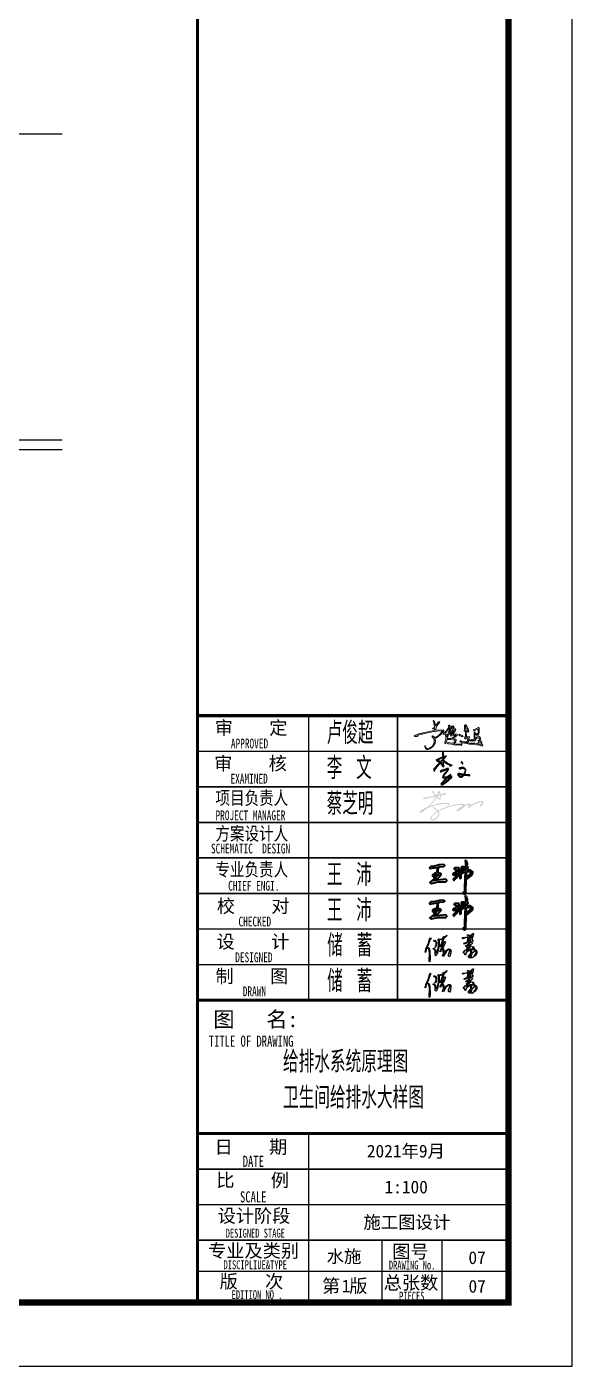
# Model space of a CAD drawing. Extents: x 1725261 to 1937680, y 860327 to 1571294.
# Drawn here: x 1842099 to 1850651, y 1010102 to 1031102 of the extents above; entities that cross this region are included whole.
import ezdxf
from ezdxf.enums import TextEntityAlignment as Align

# ---------------------------------------------------------------- set-up
doc = ezdxf.new("R2010")
doc.units = 0
doc.header["$LTSCALE"] = 1000
doc.header["$MEASUREMENT"] = 0
doc.linetypes.add('DASH', pattern=[0.35, 0.25, -0.1])
for name, color, linetype in [('C-Sheet-图框', 101, 'Continuous'), ('TWT', 7, 'Continuous'), ('图框', 140, 'Continuous'), ('图签文字', 147, 'Continuous'), ('电子签名-李文', 7, 'DASH'), ('签名-水', 7, 'Continuous')]:
    doc.layers.add(name, color=color, linetype=linetype)
for name, color, linetype, lineweight in [('ZC', 6, 'Continuous', 40), ('图签', 147, 'Continuous', 18), ('签名', 7, 'Continuous', 18)]:
    doc.layers.add(name, color=color, linetype=linetype, lineweight=lineweight)
doc.styles.add('宋体', font='', dxfattribs={"height": 50})
doc.styles.add('建筑图签-1', font='simhei.ttf', dxfattribs={"width": 0.7})
doc.styles.add('建筑图签-2', font='TXT.shx', dxfattribs={"width": 0.5, "bigfont": 'HZTXT.shx'})
doc.styles.get('宋体').set_extended_font_data('SimSun')

# ---------------------------------------------------------------- blocks, each defined once
blk = doc.blocks.new('ljc')
at = {"linetype": 'Continuous'}
h = blk.add_hatch(color=0, dxfattribs=at)
h.paths.add_polyline_path([(2022.8, 1567.7), (2018.8, 1563.7), (2019.8, 1561.7), (2023.8, 1561.7), (2021.8, 1551.7), (1954.8, 1537.7), (1932.8, 1529.7), (1929.8, 1526.7), (1928.8, 1524.7), (1930.8, 1522.7), (1943.8, 1523.7), (1945.8, 1525.7), (1941.8, 1527.7), (1959.8, 1534.7), (1966.8, 1534.7), (1974.8, 1537.7), (1984.8, 1538.7), (1997.8, 1542.7), (2009.8, 1543.7), (2017.8, 1546.7), (2024.8, 1545.7), (2034.8, 1548.7), (2060.8, 1549.7), (2051.8, 1536.7), (2041.8, 1527.7), (2027.8, 1520.7), (2022.8, 1520.7), (2017.8, 1525.7), (2014.8, 1526.7), (2012.8, 1524.7), (2012.8, 1520.7), (2018.8, 1515.7), (2021.8, 1507.7), (2021.8, 1493.7), (2011.8, 1476.7), (1999.8, 1468.7), (1987.8, 1466.7), (1981.8, 1472.7), (1979.8, 1479.7), (1977.8, 1481.7), (1977.8, 1474.7), (1980.8, 1467.7), (1987.8, 1462.7), (1993.8, 1462.7), (2004.8, 1466.7), (2017.8, 1477.7), (2026.8, 1492.7), (2027.8, 1503.7), (2024.8, 1516.7), (2032.8, 1517.7), (2053.8, 1532.7), (2066.8, 1548.7), (2066.8, 1551.7), (2063.8, 1554.7), (2028.8, 1552.7), (2035.8, 1574.7), (2048.8, 1590.7), (2046.8, 1592.7), (2042.8, 1591.7), (2027.8, 1572.7), (2024.8, 1588.7), (2020.8, 1596.7), (2017.8, 1598.7), (2016.8, 1596.7), (2019.8, 1589.7)])
h.paths.add_polyline_path([(2080.8, 1521.7), (2080.8, 1527.7), (2074.8, 1540.7), (2092.8, 1561.7), (2096.8, 1571.7), (2093.8, 1576.7), (2086.8, 1575.7), (2088.8, 1571.7), (2091.8, 1571.7), (2090.8, 1566.7), (2079.8, 1550.7), (2065.8, 1536.7), (2064.8, 1534.7), (2066.8, 1532.7), (2072.8, 1534.7), (2076.8, 1522.7), (2076.8, 1512.7), (2071.8, 1495.7), (2071.8, 1491.7), (2073.8, 1489.7), (2077.8, 1493.7), (2082.8, 1509.7), (2098.8, 1509.7), (2118.8, 1506.7), (2118.8, 1499.7), (2115.8, 1495.7), (2107.8, 1492.7), (2086.8, 1495.7), (2083.8, 1491.7), (2086.8, 1488.7), (2102.8, 1487.7), (2121.8, 1482.7), (2139.8, 1483.7), (2147.8, 1481.7), (2151.8, 1485.7), (2151.8, 1490.7), (2147.8, 1487.7), (2124.8, 1487.7), (2113.8, 1489.7), (2123.8, 1498.7), (2125.8, 1508.7), (2120.8, 1511.7), (2118.8, 1510.7), (2107.8, 1513.7), (2123.8, 1522.7), (2131.8, 1531.7), (2129.8, 1534.7), (2120.8, 1535.7), (2114.8, 1532.7), (2108.8, 1532.7), (2122.8, 1554.7), (2120.8, 1558.7), (2113.8, 1556.7), (2115.8, 1563.7), (2114.8, 1568.7), (2110.8, 1572.7), (2104.8, 1571.7), (2092.8, 1553.7)])
h.paths.add_polyline_path([(2088.8, 1534.7), (2096.8, 1534.7), (2111.8, 1550.7), (2115.8, 1551.7), (2110.8, 1542.7), (2098.8, 1527.7), (2100.8, 1525.7), (2113.8, 1527.7), (2120.8, 1530.7), (2123.8, 1529.7), (2117.8, 1523.7), (2100.8, 1514.7), (2083.8, 1513.7), (2083.8, 1517.7)], flags=16)
h.paths.add_polyline_path([(2092.8, 1536.7), (2094.8, 1539.7), (2102.8, 1545.7), (2095.8, 1536.7)], flags=16)
h.paths.add_polyline_path([(2092.8, 1543.7), (2093.8, 1548.7), (2105.8, 1567.7), (2108.8, 1568.7), (2110.8, 1566.7), (2107.8, 1553.7), (2103.8, 1549.7)], flags=16)
h.paths.add_polyline_path([(2140.8, 1533.7), (2137.8, 1532.7), (2136.8, 1530.7), (2141.8, 1526.7), (2154.8, 1521.7), (2157.8, 1522.7), (2152.8, 1527.7)])
h.paths.add_polyline_path([(2174.8, 1521.7), (2172.8, 1523.7), (2171.8, 1545.7), (2182.8, 1544.7), (2184.8, 1546.7), (2182.8, 1556.7), (2177.8, 1565.7), (2176.8, 1560.7), (2179.8, 1555.7), (2180.8, 1549.7), (2174.8, 1549.7), (2169.8, 1553.7), (2168.8, 1573.7), (2170.8, 1573.7), (2174.8, 1568.7), (2175.8, 1570.7), (2169.8, 1578.7), (2166.8, 1578.7), (2164.8, 1576.7), (2163.8, 1561.7), (2165.8, 1552.7), (2162.8, 1552.7), (2161.8, 1550.7), (2166.8, 1546.7), (2168.8, 1536.7), (2168.8, 1523.7), (2165.8, 1520.7), (2164.8, 1516.7), (2167.8, 1512.7), (2169.8, 1512.7), (2172.8, 1516.7), (2179.8, 1516.7), (2177.8, 1501.7), (2174.8, 1499.7), (2166.8, 1498.7), (2174.8, 1495.7), (2179.8, 1496.7), (2182.8, 1499.7), (2183.8, 1510.7), (2186.8, 1520.7), (2184.8, 1522.7)])
h.paths.add_polyline_path([(2232.8, 1541.7), (2232.8, 1563.7), (2230.8, 1566.7), (2214.8, 1557.7), (2209.8, 1556.7), (2205.8, 1551.7), (2210.8, 1547.7), (2210.8, 1550.7), (2228.8, 1559.7), (2227.8, 1541.7), (2226.8, 1536.7), (2223.8, 1532.7), (2219.8, 1533.7), (2212.8, 1541.7), (2210.8, 1542.7), (2208.8, 1540.7), (2208.8, 1507.7), (2188.8, 1507.7), (2186.8, 1505.7), (2190.8, 1502.7), (2212.8, 1502.7), (2216.8, 1510.7), (2221.8, 1515.7), (2231.8, 1517.7), (2233.8, 1512.7), (2233.8, 1504.7), (2226.8, 1504.7), (2231.8, 1501.7), (2231.8, 1499.7), (2227.8, 1496.7), (2228.8, 1492.7), (2238.8, 1494.7), (2242.8, 1488.7), (2242.8, 1485.7), (2211.8, 1491.7), (2188.8, 1491.7), (2178.8, 1493.7), (2175.8, 1495.7), (2166.8, 1495.7), (2163.8, 1497.7), (2153.8, 1498.7), (2146.8, 1502.7), (2143.8, 1502.7), (2142.8, 1500.7), (2143.8, 1497.7), (2152.8, 1493.7), (2173.8, 1490.7), (2185.8, 1486.7), (2210.8, 1486.7), (2221.8, 1483.7), (2229.8, 1483.7), (2242.8, 1479.7), (2248.8, 1479.7), (2250.8, 1481.7), (2243.8, 1495.7), (2245.8, 1498.7), (2237.8, 1502.7), (2238.8, 1512.7), (2236.8, 1519.7), (2232.8, 1522.7), (2223.8, 1521.7), (2213.8, 1515.7), (2211.8, 1521.7), (2212.8, 1535.7), (2219.8, 1529.7), (2227.8, 1529.7), (2229.8, 1531.7)])
at = {"color": 0, "linetype": 'Continuous', "elevation": 16426272}
for points in [[(1929.8, 1526.7), (1928.8, 1524.7), (1930.8, 1522.7), (1943.8, 1523.7), (1945.8, 1525.7), (1941.8, 1527.7), (1959.8, 1534.7), (1966.8, 1534.7), (1974.8, 1537.7), (1984.8, 1538.7), (1997.8, 1542.7), (2009.8, 1543.7), (2017.8, 1546.7), (2024.8, 1545.7), (2034.8, 1548.7), (2060.8, 1549.7), (2051.8, 1536.7), (2041.8, 1527.7), (2027.8, 1520.7), (2022.8, 1520.7), (2017.8, 1525.7), (2014.8, 1526.7), (2012.8, 1524.7), (2012.8, 1520.7), (2018.8, 1515.7), (2021.8, 1507.7), (2021.8, 1493.7), (2011.8, 1476.7), (1999.8, 1468.7), (1987.8, 1466.7), (1981.8, 1472.7), (1979.8, 1479.7), (1977.8, 1481.7), (1977.8, 1474.7), (1980.8, 1467.7), (1987.8, 1462.7), (1993.8, 1462.7), (2004.8, 1466.7), (2017.8, 1477.7), (2026.8, 1492.7), (2027.8, 1503.7), (2024.8, 1516.7), (2032.8, 1517.7), (2053.8, 1532.7), (2066.8, 1548.7), (2066.8, 1551.7), (2063.8, 1554.7), (2028.8, 1552.7), (2035.8, 1574.7), (2048.8, 1590.7), (2046.8, 1592.7), (2042.8, 1591.7), (2027.8, 1572.7), (2024.8, 1588.7), (2020.8, 1596.7), (2017.8, 1598.7), (2016.8, 1596.7), (2019.8, 1589.7), (2022.8, 1567.7), (2018.8, 1563.7), (2019.8, 1561.7), (2023.8, 1561.7), (2021.8, 1551.7), (1954.8, 1537.7), (1932.8, 1529.7), (1929.8, 1526.7)], [(2065.8, 1536.7), (2064.8, 1534.7), (2066.8, 1532.7), (2072.8, 1534.7), (2076.8, 1522.7), (2076.8, 1512.7), (2071.8, 1495.7), (2071.8, 1491.7), (2073.8, 1489.7), (2077.8, 1493.7), (2082.8, 1509.7), (2098.8, 1509.7), (2118.8, 1506.7), (2118.8, 1499.7), (2115.8, 1495.7), (2107.8, 1492.7), (2086.8, 1495.7), (2083.8, 1491.7), (2086.8, 1488.7), (2102.8, 1487.7), (2121.8, 1482.7), (2139.8, 1483.7), (2147.8, 1481.7), (2151.8, 1485.7), (2151.8, 1490.7), (2147.8, 1487.7), (2124.8, 1487.7), (2113.8, 1489.7), (2123.8, 1498.7), (2125.8, 1508.7), (2120.8, 1511.7), (2118.8, 1510.7), (2107.8, 1513.7), (2123.8, 1522.7), (2131.8, 1531.7), (2129.8, 1534.7), (2120.8, 1535.7), (2114.8, 1532.7), (2108.8, 1532.7), (2122.8, 1554.7), (2120.8, 1558.7), (2113.8, 1556.7), (2115.8, 1563.7), (2114.8, 1568.7), (2110.8, 1572.7), (2104.8, 1571.7), (2092.8, 1553.7), (2080.8, 1521.7), (2080.8, 1527.7), (2074.8, 1540.7), (2092.8, 1561.7), (2096.8, 1571.7), (2093.8, 1576.7), (2086.8, 1575.7), (2088.8, 1571.7), (2091.8, 1571.7), (2090.8, 1566.7), (2079.8, 1550.7), (2065.8, 1536.7)], [(2162.8, 1552.7), (2161.8, 1550.7), (2166.8, 1546.7), (2168.8, 1536.7), (2168.8, 1523.7), (2165.8, 1520.7), (2164.8, 1516.7), (2167.8, 1512.7), (2169.8, 1512.7), (2172.8, 1516.7), (2179.8, 1516.7), (2177.8, 1501.7), (2174.8, 1499.7), (2166.8, 1498.7), (2174.8, 1495.7), (2179.8, 1496.7), (2182.8, 1499.7), (2183.8, 1510.7), (2186.8, 1520.7), (2184.8, 1522.7), (2174.8, 1521.7), (2172.8, 1523.7), (2171.8, 1545.7), (2182.8, 1544.7), (2184.8, 1546.7), (2182.8, 1556.7), (2177.8, 1565.7), (2176.8, 1560.7), (2179.8, 1555.7), (2180.8, 1549.7), (2174.8, 1549.7), (2169.8, 1553.7), (2168.8, 1573.7), (2170.8, 1573.7), (2174.8, 1568.7), (2175.8, 1570.7), (2169.8, 1578.7), (2166.8, 1578.7), (2164.8, 1576.7), (2163.8, 1561.7), (2165.8, 1552.7), (2162.8, 1552.7)], [(2176.8, 1568.7), (2175.8, 1569.7), (2174.8, 1566.7), (2176.8, 1564.7), (2176.8, 1568.7)], [(2015.8, 1560.7), (2014.8, 1559.7), (2016.8, 1559.7), (2015.8, 1560.7)], [(2016.8, 1561.7), (2015.8, 1560.7), (2018.8, 1560.7), (2016.8, 1561.7)], [(2083.8, 1513.7), (2083.8, 1517.7), (2088.8, 1534.7), (2096.8, 1534.7), (2111.8, 1550.7), (2115.8, 1551.7), (2110.8, 1542.7), (2098.8, 1527.7), (2100.8, 1525.7), (2113.8, 1527.7), (2120.8, 1530.7), (2123.8, 1529.7), (2117.8, 1523.7), (2100.8, 1514.7), (2083.8, 1513.7)], [(2092.8, 1543.7), (2093.8, 1548.7), (2105.8, 1567.7), (2108.8, 1568.7), (2110.8, 1566.7), (2107.8, 1553.7), (2103.8, 1549.7), (2092.8, 1543.7)], [(2092.8, 1536.7), (2094.8, 1539.7), (2102.8, 1545.7), (2095.8, 1536.7), (2092.8, 1536.7)], [(2137.8, 1532.7), (2136.8, 1530.7), (2141.8, 1526.7), (2154.8, 1521.7), (2157.8, 1522.7), (2152.8, 1527.7), (2140.8, 1533.7), (2137.8, 1532.7)], [(2143.8, 1502.7), (2142.8, 1500.7), (2143.8, 1497.7), (2152.8, 1493.7), (2173.8, 1490.7), (2185.8, 1486.7), (2210.8, 1486.7), (2221.8, 1483.7), (2229.8, 1483.7), (2242.8, 1479.7), (2248.8, 1479.7), (2250.8, 1481.7), (2243.8, 1495.7), (2245.8, 1498.7), (2237.8, 1502.7), (2238.8, 1512.7), (2236.8, 1519.7), (2232.8, 1522.7), (2223.8, 1521.7), (2213.8, 1515.7), (2211.8, 1521.7), (2212.8, 1535.7), (2219.8, 1529.7), (2227.8, 1529.7), (2229.8, 1531.7), (2232.8, 1541.7), (2232.8, 1563.7), (2230.8, 1566.7), (2214.8, 1557.7), (2209.8, 1556.7), (2205.8, 1551.7), (2210.8, 1547.7), (2210.8, 1550.7), (2228.8, 1559.7), (2227.8, 1541.7), (2226.8, 1536.7), (2223.8, 1532.7), (2219.8, 1533.7), (2212.8, 1541.7), (2210.8, 1542.7), (2208.8, 1540.7), (2208.8, 1507.7), (2188.8, 1507.7), (2186.8, 1505.7), (2190.8, 1502.7), (2212.8, 1502.7), (2216.8, 1510.7), (2221.8, 1515.7), (2231.8, 1517.7), (2233.8, 1512.7), (2233.8, 1504.7), (2226.8, 1504.7), (2231.8, 1501.7), (2231.8, 1499.7), (2227.8, 1496.7), (2228.8, 1492.7), (2238.8, 1494.7), (2242.8, 1488.7), (2242.8, 1485.7), (2211.8, 1491.7), (2188.8, 1491.7), (2178.8, 1493.7), (2175.8, 1495.7), (2166.8, 1495.7), (2163.8, 1497.7), (2153.8, 1498.7), (2146.8, 1502.7), (2143.8, 1502.7)]]:
    blk.add_lwpolyline(points, dxfattribs=at)
blk = doc.blocks.new('A$C44B256A7')
at = {"layer": '电子签名-李文'}
h = blk.add_hatch(color=0, dxfattribs=at)
h.dxf.hatch_style = 1
h.paths.add_polyline_path([(934, -1198), (941, -1210), (956, -1216), (968, -1207), (992, -1199), (1012, -1194), (1037, -1192), (1054, -1200), (1076, -1215), (1093, -1230), (1096, -1243), (1095, -1265), (1092, -1286), (1086, -1310), (1075, -1335), (1059, -1365), (1039, -1388), (1024, -1405), (1007, -1416), (991, -1423), (973, -1429), (958, -1429), (945, -1423), (936, -1414), (927, -1402), (919, -1391), (910, -1376), (910, -1366), (915, -1361), (935, -1366), (957, -1369), (977, -1373), (1002, -1377), (1020, -1380), (1055, -1386), (1075, -1389), (1102, -1393), (1140, -1392), (1169, -1396), (1199, -1396), (1222, -1404), (1226, -1395), (1230, -1384), (1221, -1380), (1202, -1379), (1168, -1378), (1110, -1373), (1073, -1371), (1046, -1369), (997, -1351), (972, -1349), (946, -1344), (925, -1342), (903, -1340), (893, -1348), (890, -1366), (894, -1381), (897, -1390), (916, -1418), (935, -1434), (951, -1442), (978, -1445), (993, -1442), (1013, -1435), (1029, -1424), (1042, -1415), (1055, -1395), (1073, -1371), (1079, -1362), (1095, -1333), (1111, -1306), (1111, -1281), (1114, -1251), (1116, -1233), (1101, -1208), (1084, -1194), (1069, -1182), (1055, -1176), (1037, -1171), (1016, -1172), (990, -1176), (970, -1183), (958, -1186), (940, -1186), (934, -1191)])
h.paths.add_polyline_path([(987, -1030), (1007, -1049), (1020, -1066), (1032, -1071), (1036, -1064), (1030, -1052), (1020, -1039), (1013, -1028), (1006, -1017), (992, -1016), (986, -1024)])
h.paths.add_polyline_path([(395, -1278), (403, -1295), (420, -1295), (516, -1261), (580, -1237), (606, -1225), (604, -1242), (569, -1289), (521, -1338), (502, -1370), (469, -1415), (459, -1437), (466, -1461), (473, -1463), (505, -1473), (561, -1464), (589, -1463), (635, -1455), (656, -1452), (683, -1449), (699, -1446), (687, -1462), (666, -1475), (650, -1485), (642, -1496), (607, -1527), (583, -1544), (580, -1546), (575, -1557), (545, -1583), (532, -1592), (516, -1602), (509, -1608), (462, -1636), (449, -1640), (446, -1634), (474, -1608), (494, -1591), (506, -1568), (523, -1548), (531, -1543), (553, -1516), (584, -1491), (603, -1465), (635, -1430), (668, -1402), (694, -1383), (693, -1366), (669, -1376), (650, -1395), (619, -1417), (594, -1442), (569, -1472), (533, -1499), (492, -1545), (460, -1590), (425, -1625), (417, -1648), (432, -1658), (463, -1657), (488, -1643), (516, -1628), (543, -1606), (571, -1586), (603, -1554), (635, -1533), (664, -1502), (690, -1485), (715, -1464), (726, -1446), (732, -1424), (710, -1420), (656, -1427), (590, -1434), (534, -1446), (510, -1444), (492, -1444), (486, -1428), (519, -1384), (565, -1324), (604, -1274), (630, -1231), (626, -1201), (589, -1206), (563, -1218), (528, -1229), (519, -1232), (499, -1236), (473, -1243), (448, -1253), (428, -1261), (405, -1271), (394, -1276)])
edge = h.paths.add_edge_path()
edge.add_line((470, -744), (463, -751))
edge.add_line((479, -744), (470, -744))
edge.add_line((486, -757), (479, -744))
edge.add_line((488, -983), (488, -948))
edge.add_line((505, -985), (488, -983))
edge.add_line((531, -998), (505, -985))
edge.add_line((559, -1019), (531, -998))
edge.add_line((586, -1042), (559, -1019))
edge.add_line((649, -1079), (586, -1042))
edge.add_line((698, -1095), (649, -1079))
edge.add_line((735, -1105), (698, -1095))
edge.add_line((727, -1120), (735, -1105))
edge.add_line((692, -1122), (727, -1120))
edge.add_line((655, -1122), (692, -1122))
edge.add_line((675, -1107), (655, -1122))
edge.add_line((627, -1093), (675, -1107))
edge.add_line((570, -1058), (627, -1093))
edge.add_line((495, -1007), (570, -1058))
edge.add_line((490, -1012), (495, -1007))
edge.add_line((495, -1144), (490, -1012))
edge.add_line((491, -1152), (495, -1144))
edge.add_line((471, -1149), (491, -1152))
edge.add_line((413, -1057), (471, -1149))
edge.add_line((371, -1021), (413, -1057))
edge.add_line((341, -1002), (371, -1021))
edge.add_line((314, -991), (341, -1002))
edge.add_line((286, -969), (314, -991))
edge.add_line((297, -954), (286, -969))
edge.add_line((497, -860), (487, -865))
edge.add_line((563, -849), (497, -860))
edge.add_line((565, -866), (563, -849))
edge.add_line((448, -990), (471, -966))
edge.add_line((239, -1246), (448, -990))
edge.add_line((247, -1268), (239, -1246))
edge.add_line((227, -1272), (247, -1268))
edge.add_line((213, -1252), (227, -1272))
edge.add_line((221, -1213), (213, -1252))
edge.add_line((366, -1049), (221, -1213))
edge.add_line((531, -873), (487, -920))
edge.add_line((523, -874), (531, -873))
edge.add_line((444, -905), (468, -895))
edge.add_line((350, -952), (444, -905))
edge.add_line((322, -977), (350, -952))
edge.add_line((376, -998), (322, -977))
edge.add_line((410, -1028), (376, -998))
edge.add_line((430, -1046), (410, -1028))
edge.add_line((458, -1093), (430, -1046))
edge.add_line((476, -1116), (458, -1093))
edge.add_line((463, -751), (470, -938))
h = blk.add_hatch(color=0, dxfattribs=at)
h.dxf.hatch_style = 1
h.paths.add_polyline_path([(470, -938), (397, -1017), (414, -1031), (448, -990), (471, -966), (476, -1116), (458, -1093), (430, -1046), (414, -1032), (401, -1047), (413, -1057), (471, -1149), (491, -1152), (495, -1144), (490, -1012), (495, -1007), (570, -1058), (627, -1093), (675, -1107), (655, -1122), (692, -1122), (727, -1120), (735, -1105), (698, -1095), (649, -1079), (586, -1042), (559, -1019), (531, -998), (505, -985), (488, -983), (488, -948), (565, -866), (563, -849), (497, -860), (487, -865), (486, -757), (479, -744), (470, -744), (463, -751)])
h.paths.add_polyline_path([(487, -888), (535, -869), (487, -920)], flags=16)
h = blk.add_hatch(color=0, dxfattribs=at)
h.dxf.hatch_style = 1
h.paths.add_polyline_path([(401, -1047), (383, -1031), (366, -1049), (221, -1213), (213, -1252), (227, -1272), (247, -1268), (239, -1246)])
h.paths.add_polyline_path([(414, -1032), (410, -1028), (397, -1017), (383, -1031), (401, -1047)])
h = blk.add_hatch(color=0, dxfattribs=at)
h.dxf.hatch_style = 1
h.paths.add_polyline_path([(322, -977), (350, -952), (444, -905), (468, -895), (468, -874), (297, -954), (286, -969), (314, -991), (341, -1002), (371, -1021), (383, -1031), (397, -1017), (376, -998)])
h = blk.add_hatch(color=0, dxfattribs=at)
h.dxf.hatch_style = 1
h.paths.add_polyline_path([(604, -1432), (594, -1442), (576, -1464), (589, -1463), (607, -1460), (636, -1429)])
h.paths.add_polyline_path([(1055, -1386), (1061, -1387), (1073, -1371), (1055, -1370), (1043, -1384)])
at = {"layer": '电子签名-李文', "color": 0}
for p, q in [((470, -744, 0), (463, -751, 0)), ((463, -751, 0), (470, -938, 0)), ((479, -744, 0), (470, -744, 0)), ((486, -757, 0), (479, -744, 0)), ((366, -1049, 0), (221, -1213, 0)), ((239, -1246, 0), (448, -990, 0)), ((297, -954, 0), (286, -969, 0)), ((286, -969, 0), (314, -991, 0)), ((468, -874, 0), (297, -954, 0)), ((314, -991, 0), (341, -1002, 0)), ((322, -977, 0), (350, -952, 0)), ((376, -998, 0), (322, -977, 0)), ((341, -1002, 0), (371, -1021, 0)), ((350, -952, 0), (444, -905, 0)), ((470, -938, 0), (366, -1049, 0)), ((371, -1021, 0), (413, -1057, 0)), ((410, -1028, 0), (376, -998, 0)), ((430, -1046, 0), (410, -1028, 0)), ((413, -1057, 0), (471, -1149, 0)), ((458, -1093, 0), (430, -1046, 0)), ((444, -905, 0), (468, -895, 0)), ((448, -990, 0), (471, -966, 0)), ((476, -1116, 0), (458, -1093, 0)), ((471, -966, 0), (476, -1116, 0)), ((487, -865, 0), (486, -757, 0)), ((497, -860, 0), (487, -865, 0)), ((531, -873, 0), (487, -920, 0)), ((487, -888, 0), (523, -874, 0)), ((487, -920, 0), (487, -888, 0)), ((488, -948, 0), (565, -866, 0)), ((488, -983, 0), (488, -948, 0)), ((505, -985, 0), (488, -983, 0)), ((490, -1012, 0), (495, -1007, 0)), ((495, -1144, 0), (490, -1012, 0)), ((495, -1007, 0), (570, -1058, 0)), ((563, -849, 0), (497, -860, 0)), ((531, -998, 0), (505, -985, 0)), ((523, -874, 0), (531, -873, 0)), ((559, -1019, 0), (531, -998, 0)), ((586, -1042, 0), (559, -1019, 0)), ((565, -866, 0), (563, -849, 0)), ((570, -1058, 0), (627, -1093, 0)), ((649, -1079, 0), (586, -1042, 0)), ((627, -1093, 0), (675, -1107, 0)), ((698, -1095, 0), (649, -1079, 0)), ((675, -1107, 0), (655, -1122, 0)), ((655, -1122, 0), (692, -1122, 0)), ((692, -1122, 0), (727, -1120, 0)), ((735, -1105, 0), (698, -1095, 0)), ((727, -1120, 0), (735, -1105, 0)), ((221, -1213, 0), (213, -1252, 0)), ((213, -1252, 0), (227, -1272, 0)), ((227, -1272, 0), (247, -1268, 0)), ((247, -1268, 0), (239, -1246, 0)), ((471, -1149, 0), (491, -1152, 0)), ((491, -1152, 0), (495, -1144, 0))]:
    blk.add_line(p, q, dxfattribs=at)
at = {"layer": '电子签名-李文', "color": 0, "elevation": 0}
for points in [[(987, -1030), (1007, -1049), (1020, -1066), (1032, -1071), (1036, -1064), (1030, -1052), (1020, -1039), (1013, -1028), (1006, -1017), (992, -1016), (986, -1024), (987, -1030)], [(395, -1278), (403, -1295), (420, -1295), (516, -1261), (580, -1237), (606, -1225), (604, -1242), (569, -1289), (521, -1338), (502, -1370), (469, -1415), (459, -1437), (466, -1461), (473, -1463), (505, -1473), (561, -1464), (589, -1463), (635, -1455), (656, -1452), (683, -1449), (699, -1446), (687, -1462), (666, -1475), (650, -1485), (642, -1496), (607, -1527), (583, -1544), (580, -1546), (575, -1557), (545, -1583), (532, -1592), (516, -1602), (509, -1608), (462, -1636), (449, -1640), (446, -1634), (474, -1608), (494, -1591), (506, -1568), (523, -1548), (531, -1543), (553, -1516), (584, -1491), (603, -1465), (635, -1430), (668, -1402), (694, -1383), (693, -1366), (669, -1376), (650, -1395), (619, -1417), (594, -1442), (569, -1472), (533, -1499), (492, -1545), (460, -1590), (425, -1625), (417, -1648), (432, -1658), (463, -1657), (488, -1643), (516, -1628), (543, -1606), (571, -1586), (603, -1554), (635, -1533), (664, -1502), (690, -1485), (715, -1464), (726, -1446), (732, -1424), (710, -1420), (656, -1427), (590, -1434), (534, -1446), (510, -1444), (492, -1444), (486, -1428), (519, -1384), (565, -1324), (604, -1274), (630, -1231), (626, -1201), (589, -1206), (563, -1218), (528, -1229), (519, -1232), (499, -1236), (473, -1243), (448, -1253), (428, -1261), (405, -1271), (394, -1276), (395, -1278)], [(934, -1198), (941, -1210), (956, -1216), (968, -1207), (992, -1199), (1012, -1194), (1037, -1192), (1054, -1200), (1076, -1215), (1093, -1230), (1096, -1243), (1095, -1265), (1092, -1286), (1086, -1310), (1075, -1335), (1059, -1365), (1039, -1388), (1024, -1405), (1007, -1416), (991, -1423), (973, -1429), (958, -1429), (945, -1423), (936, -1414), (927, -1402), (919, -1391), (910, -1376), (910, -1366), (915, -1361), (935, -1366), (957, -1369), (977, -1373), (1002, -1377), (1020, -1380), (1055, -1386), (1075, -1389), (1102, -1393), (1140, -1392), (1169, -1396), (1199, -1396), (1222, -1404), (1226, -1395), (1230, -1384), (1221, -1380), (1202, -1379), (1168, -1378), (1110, -1373), (1073, -1371), (1046, -1369), (997, -1351), (972, -1349), (946, -1344), (925, -1342), (903, -1340), (893, -1348), (890, -1366), (894, -1381), (897, -1390), (916, -1418), (935, -1434), (951, -1442), (978, -1445), (993, -1442), (1013, -1435), (1029, -1424), (1042, -1415), (1055, -1395), (1073, -1371), (1079, -1362), (1095, -1333), (1111, -1306), (1111, -1281), (1114, -1251), (1116, -1233), (1101, -1208), (1084, -1194), (1069, -1182), (1055, -1176), (1037, -1171), (1016, -1172), (990, -1176), (970, -1183), (958, -1186), (940, -1186), (934, -1191), (934, -1198)]]:
    blk.add_lwpolyline(points, dxfattribs=at)
blk = doc.blocks.new('王沛')
h = blk.add_hatch(color=7)
h.paths.add_polyline_path([(205, 110), (204, 111), (202, 111), (187, 96), (190, 92), (198, 100)])
h.paths.add_polyline_path([(141, 110), (141, 111), (143, 110), (140, 108)], flags=16)
h.paths.add_polyline_path([(130, 110), (135, 110), (134, 102), (129, 107)], flags=16)
h.paths.add_polyline_path([(232, 120), (238, 120), (243, 118), (243, 115), (233, 103), (230, 103), (229, 113), (230, 119)], flags=16)
h.paths.add_polyline_path([(206, 120), (205, 121), (201, 121), (187, 114), (186, 111), (191, 109), (201, 115), (205, 115), (207, 117)])
h.paths.add_polyline_path([(206, 130), (205, 131), (193, 131), (191, 128), (196, 125), (203, 124), (207, 127)])
h.paths.add_polyline_path([(159, 141), (158, 142), (144, 141), (126, 136), (118, 136), (113, 132), (115, 129), (137, 133), (136, 116), (130, 115), (123, 110), (123, 108), (130, 99), (114, 86), (120, 83), (140, 88), (165, 88), (168, 91), (168, 93), (165, 96), (128, 92), (135, 97), (138, 97), (148, 107), (150, 111), (148, 114), (141, 116), (141, 129), (144, 135), (158, 136), (161, 139)])
h.paths.add_polyline_path([(229, 153), (228, 154), (225, 153), (227, 137), (225, 135), (215, 135), (212, 132), (214, 130), (226, 130), (225, 123), (222, 123), (213, 118), (218, 127), (217, 128), (213, 126), (209, 121), (207, 110), (208, 99), (210, 98), (212, 100), (212, 113), (220, 117), (226, 118), (224, 105), (223, 62), (222, 55), (219, 54), (222, 49), (225, 49), (227, 51), (228, 98), (233, 98), (245, 108), (249, 115), (249, 119), (242, 124), (230, 125), (231, 130), (234, 132), (234, 134), (231, 136), (232, 144)])
at = {"color": 7, "linetype": 'Continuous', "elevation": 7849739}
for points in [[(159, 141), (158, 142), (144, 141), (126, 136), (118, 136), (113, 132), (115, 129), (137, 133), (136, 116), (130, 115), (123, 110), (123, 108), (130, 99), (114, 86), (120, 83), (140, 88), (165, 88), (168, 91), (168, 93), (165, 96), (128, 92), (135, 97), (138, 97), (148, 107), (150, 111), (148, 114), (141, 116), (141, 129), (144, 135), (158, 136), (161, 139), (159, 141)], [(206, 130), (205, 131), (193, 131), (191, 128), (196, 125), (203, 124), (207, 127), (206, 130)], [(229, 153), (228, 154), (225, 153), (227, 137), (225, 135), (215, 135), (212, 132), (214, 130), (226, 130), (225, 123), (222, 123), (213, 118), (218, 127), (217, 128), (213, 126), (209, 121), (207, 110), (208, 99), (210, 98), (212, 100), (212, 113), (220, 117), (226, 118), (224, 105), (223, 62), (222, 55), (219, 54), (222, 49), (225, 49), (227, 51), (228, 98), (233, 98), (245, 108), (249, 115), (249, 119), (242, 124), (230, 125), (231, 130), (234, 132), (234, 134), (231, 136), (232, 144), (229, 153)], [(130, 110), (135, 110), (134, 102), (129, 107), (130, 110)], [(141, 110), (141, 111), (143, 110), (140, 108), (141, 110)], [(206, 120), (205, 121), (201, 121), (187, 114), (186, 111), (191, 109), (201, 115), (205, 115), (207, 117), (206, 120)], [(205, 110), (204, 111), (202, 111), (187, 96), (190, 92), (198, 100), (205, 110)], [(232, 120), (238, 120), (243, 118), (243, 115), (233, 103), (230, 103), (229, 113), (230, 119), (232, 120)]]:
    blk.add_lwpolyline(points, dxfattribs=at)
blk = doc.blocks.new('jhsarg')
at = {"linetype": 'Continuous'}
h = blk.add_hatch(color=256, dxfattribs=at)
h.paths.add_polyline_path([(375.5, 273), (366.5, 254), (364.5, 243), (362.5, 241), (363.5, 239), (364.5, 238), (367.5, 247), (366.5, 248), (376.5, 269), (384.5, 292), (388.5, 297), (386.5, 299), (381.5, 293)])
h.paths.add_polyline_path([(381.5, 251), (376.5, 258), (374.5, 258), (373.5, 256), (378.5, 251), (381.5, 238), (380.5, 200), (382.5, 199), (384.5, 213), (383.5, 242)])
h.paths.add_polyline_path([(410.5, 284), (403.5, 289), (399.5, 288), (399.5, 285), (404.5, 283), (405.5, 284), (409.5, 279), (409.5, 270), (404.5, 259), (407.5, 261), (411.5, 269), (412.5, 279)], flags=17)
h.paths.add_polyline_path([(441.5, 296), (452.5, 305), (454.5, 310), (447.5, 304), (439.5, 304), (437.5, 298), (433.5, 295), (424.5, 293), (418.5, 294), (416.5, 292), (420.5, 286), (420.5, 272), (417.5, 255), (410.5, 236), (408.5, 238), (408.5, 243), (405.5, 250), (400.5, 255), (397.5, 255), (397.5, 253), (403.5, 248), (405.5, 244), (405.5, 228), (408.5, 224), (410.5, 226), (414.5, 235), (421.5, 269), (421.5, 289), (435.5, 293), (435.5, 285), (426.5, 261), (429.5, 260), (433.5, 268), (439.5, 275), (441.5, 273), (438.5, 265), (424.5, 242), (428.5, 241), (429.5, 247), (433.5, 251), (435.5, 251), (438.5, 247), (439.5, 235), (436.5, 223), (440.5, 222), (451.5, 241), (457.5, 247), (463.5, 250), (466.5, 247), (466.5, 244), (460.5, 230), (460.5, 223), (464.5, 220), (467.5, 225), (470.5, 239), (469.5, 241), (471.5, 245), (466.5, 252), (461.5, 253), (451.5, 246), (442.5, 233), (441.5, 248), (438.5, 254), (435.5, 256), (439.5, 261), (448.5, 281), (447.5, 284), (445.5, 284), (439.5, 280), (437.5, 277), (435.5, 278)])
h.paths.add_polyline_path([(545.5, 311), (540.5, 311), (539.5, 308), (541.5, 305), (539.5, 303), (526.5, 300), (518.5, 300), (517.5, 298), (521.5, 295), (527.5, 298), (539.5, 300), (541.5, 295), (540.5, 284), (537.5, 281), (524.5, 276), (527.5, 273), (538.5, 278), (541.5, 277), (543.5, 280), (547.5, 282), (551.5, 279), (546.5, 274), (531.5, 265), (532.5, 263), (535.5, 263), (548.5, 271), (550.5, 270), (542.5, 261), (536.5, 257), (538.5, 252), (530.5, 247), (523.5, 239), (523.5, 235), (528.5, 234), (528.5, 229), (531.5, 227), (533.5, 229), (534.5, 236), (546.5, 247), (553.5, 250), (565.5, 250), (570.5, 244), (557.5, 236), (555.5, 237), (555.5, 241), (557.5, 246), (552.5, 246), (553.5, 234), (544.5, 223), (544.5, 218), (546.5, 216), (559.5, 215), (572.5, 224), (579.5, 235), (579.5, 241), (577.5, 246), (567.5, 254), (565.5, 259), (566.5, 261), (561.5, 263), (560.5, 261), (564.5, 255), (563.5, 253), (551.5, 253), (540.5, 247), (536.5, 243), (534.5, 244), (537.5, 249), (554.5, 262), (553.5, 265), (550.5, 265), (551.5, 267), (553.5, 265), (552.5, 268), (560.5, 276), (560.5, 278), (556.5, 281), (563.5, 287), (563.5, 289), (557.5, 291), (562.5, 304), (564.5, 317), (561.5, 317), (559.5, 313), (547.5, 308)])
h.paths.add_polyline_path([(558.5, 309), (558.5, 300), (554.5, 299), (550.5, 302), (546.5, 300), (548.5, 297), (552.5, 296), (550.5, 290), (544.5, 285), (542.5, 288), (543.5, 289), (544.5, 302)], flags=16)
h.paths.add_polyline_path([(552.5, 290), (553.5, 289), (551.5, 289)], flags=16)
h.paths.add_polyline_path([(549.5, 283), (550.5, 282), (548.5, 282)], flags=16)
h.paths.add_polyline_path([(553.5, 284), (554.5, 283), (552.5, 283), (553.5, 282), (551.5, 282), (552.5, 283)], flags=16)
h.paths.add_polyline_path([(571.5, 248), (575.5, 243), (576.5, 236), (567.5, 223), (559.5, 217), (555.5, 219), (555.5, 225), (556.5, 226), (557.5, 233), (571.5, 244)], flags=16)
h.paths.add_polyline_path([(550.5, 226), (553.5, 226), (554.5, 219), (549.5, 219), (549.5, 225)], flags=16)
for points in [[(363.5, 239), (362.5, 241), (364.5, 243), (366.5, 254), (375.5, 273), (381.5, 293), (386.5, 299), (388.5, 297), (384.5, 292), (376.5, 269), (366.5, 248), (367.5, 247), (364.5, 238), (363.5, 239)], [(397.5, 253), (397.5, 255), (400.5, 255), (405.5, 250), (408.5, 243), (408.5, 238), (410.5, 236), (417.5, 255), (420.5, 272), (420.5, 286), (416.5, 292), (418.5, 294), (424.5, 293), (433.5, 295), (437.5, 298), (439.5, 304), (447.5, 304), (454.5, 310), (452.5, 305), (441.5, 296), (435.5, 278), (437.5, 277), (439.5, 280), (445.5, 284), (447.5, 284), (448.5, 281), (439.5, 261), (435.5, 256), (438.5, 254), (441.5, 248), (442.5, 233), (451.5, 246), (461.5, 253), (466.5, 252), (471.5, 245), (469.5, 241), (470.5, 239), (467.5, 225), (464.5, 220), (460.5, 223), (460.5, 230), (466.5, 244), (466.5, 247), (463.5, 250), (457.5, 247), (451.5, 241), (440.5, 222), (436.5, 223), (439.5, 235), (438.5, 247), (435.5, 251), (433.5, 251), (429.5, 247), (428.5, 241), (424.5, 242), (438.5, 265), (441.5, 273), (439.5, 275), (433.5, 268), (429.5, 260), (426.5, 261), (435.5, 285), (435.5, 293), (421.5, 289), (421.5, 269), (414.5, 235), (410.5, 226), (408.5, 224), (405.5, 228), (405.5, 244), (403.5, 248), (397.5, 253)], [(399.5, 285), (399.5, 288), (403.5, 289), (410.5, 284), (412.5, 279), (411.5, 269), (407.5, 261), (404.5, 259), (409.5, 270), (409.5, 279), (405.5, 284), (404.5, 283), (399.5, 285)], [(517.5, 298), (518.5, 300), (526.5, 300), (539.5, 303), (541.5, 305), (539.5, 308), (540.5, 311), (545.5, 311), (547.5, 308), (559.5, 313), (561.5, 317), (564.5, 317), (562.5, 304), (557.5, 291), (563.5, 289), (563.5, 287), (556.5, 281), (560.5, 278), (560.5, 276), (552.5, 268), (554.5, 262), (537.5, 249), (534.5, 244), (536.5, 243), (540.5, 247), (551.5, 253), (563.5, 253), (564.5, 255), (560.5, 261), (561.5, 263), (566.5, 261), (565.5, 259), (567.5, 254), (577.5, 246), (579.5, 241), (579.5, 235), (572.5, 224), (559.5, 215), (546.5, 216), (544.5, 218), (544.5, 223), (553.5, 234), (552.5, 246), (557.5, 246), (555.5, 241), (555.5, 237), (557.5, 236), (570.5, 244), (565.5, 250), (553.5, 250), (546.5, 247), (534.5, 236), (533.5, 229), (531.5, 227), (528.5, 229), (528.5, 234), (523.5, 235), (523.5, 239), (530.5, 247), (538.5, 252), (536.5, 257), (542.5, 261), (550.5, 270), (548.5, 271), (535.5, 263), (532.5, 263), (531.5, 265), (546.5, 274), (551.5, 279), (547.5, 282), (543.5, 280), (541.5, 277), (538.5, 278), (527.5, 273), (524.5, 276), (537.5, 281), (540.5, 284), (541.5, 295), (539.5, 300), (527.5, 298), (521.5, 295), (517.5, 298)], [(543.5, 289), (542.5, 288), (544.5, 285), (550.5, 290), (552.5, 296), (548.5, 297), (546.5, 300), (550.5, 302), (554.5, 299), (558.5, 300), (558.5, 309), (544.5, 302), (543.5, 289)], [(549.5, 283), (548.5, 282), (550.5, 282), (549.5, 283)], [(552.5, 290), (551.5, 289), (553.5, 289), (552.5, 290)], [(552.5, 283), (551.5, 282), (553.5, 282), (552.5, 283)], [(553.5, 284), (552.5, 283), (554.5, 283), (553.5, 284)], [(373.5, 256), (374.5, 258), (376.5, 258), (381.5, 251), (383.5, 242), (384.5, 213), (382.5, 199), (380.5, 200), (381.5, 238), (378.5, 251), (373.5, 256)], [(550.5, 226), (549.5, 225), (549.5, 219), (554.5, 219), (553.5, 226), (550.5, 226)], [(551.5, 267), (550.5, 265), (553.5, 265), (551.5, 267)], [(556.5, 226), (555.5, 225), (555.5, 219), (559.5, 217), (567.5, 223), (576.5, 236), (575.5, 243), (571.5, 248), (571.5, 244), (557.5, 233), (556.5, 226)]]:
    blk.add_lwpolyline(points, dxfattribs=at)
blk = doc.blocks.new('A$C70751146')
at = {"layer": '签名'}
h = blk.add_hatch(color=2, dxfattribs=at)
h.dxf.hatch_style = 1
h.paths.add_polyline_path([(-1105, 7957), (-1105, 7961), (-1100, 7966), (-1102, 7968), (-1096, 7973), (-1085, 7989), (-1078, 7964)], flags=16)
h.paths.add_polyline_path([(-1117, 7931), (-1117, 7935), (-1110, 7942), (-1103, 7942), (-1085, 7947), (-1075, 7947), (-1074, 7921), (-1077, 7911), (-1080, 7908), (-1088, 7907), (-1107, 7920)], flags=16)
h.paths.add_polyline_path([(-1209, 7581), (-1205, 7602), (-1199, 7607), (-1199, 7613), (-1194, 7616), (-1191, 7627), (-1187, 7628), (-1179, 7638), (-1173, 7641), (-1160, 7658), (-1153, 7659), (-1142, 7670), (-1134, 7674), (-1128, 7681), (-1117, 7684), (-1113, 7688), (-1110, 7688), (-1109, 7683), (-1105, 7678), (-1103, 7666), (-1100, 7660), (-1102, 7639), (-1123, 7609), (-1126, 7609), (-1142, 7592), (-1145, 7592), (-1165, 7578), (-1170, 7578), (-1176, 7574), (-1202, 7574)], flags=16)
h.paths.add_polyline_path([(-1223, 7588), (-1225, 7586), (-1220, 7573), (-1211, 7563), (-1197, 7559), (-1174, 7557), (-1172, 7560), (-1151, 7566), (-1141, 7571), (-1137, 7577), (-1130, 7580), (-1123, 7588), (-1120, 7586), (-1119, 7591), (-1103, 7605), (-1103, 7607), (-1098, 7613), (-1088, 7630), (-1084, 7651), (-1080, 7658), (-1085, 7665), (-1088, 7680), (-1091, 7683), (-1092, 7690), (-1096, 7694), (-1096, 7698), (-1092, 7698), (-1084, 7705), (-1073, 7709), (-1068, 7715), (-1063, 7715), (-1057, 7719), (-1042, 7723), (-1039, 7727), (-1035, 7727), (-1022, 7734), (-1017, 7734), (-1015, 7737), (-1009, 7738), (-1000, 7744), (-995, 7744), (-989, 7748), (-964, 7755), (-961, 7758), (-947, 7761), (-940, 7765), (-935, 7765), (-917, 7772), (-910, 7772), (-896, 7779), (-889, 7777), (-880, 7782), (-864, 7784), (-861, 7787), (-857, 7786), (-852, 7789), (-833, 7790), (-827, 7793), (-733, 7801), (-717, 7800), (-710, 7797), (-707, 7793), (-710, 7787), (-716, 7786), (-721, 7780), (-730, 7777), (-773, 7748), (-779, 7741), (-787, 7737), (-792, 7730), (-795, 7730), (-798, 7724), (-804, 7724), (-806, 7722), (-804, 7719), (-815, 7709), (-813, 7701), (-805, 7694), (-799, 7698), (-794, 7698), (-787, 7704), (-781, 7705), (-762, 7720), (-755, 7723), (-752, 7727), (-746, 7727), (-737, 7736), (-731, 7737), (-698, 7768), (-691, 7780), (-685, 7786), (-681, 7784), (-677, 7789), (-664, 7791), (-663, 7794), (-657, 7794), (-652, 7798), (-632, 7804), (-610, 7804), (-613, 7796), (-618, 7789), (-629, 7783), (-638, 7770), (-635, 7759), (-629, 7757), (-622, 7757), (-618, 7762), (-614, 7762), (-585, 7783), (-575, 7786), (-563, 7798), (-551, 7801), (-547, 7807), (-544, 7805), (-508, 7822), (-503, 7822), (-484, 7830), (-457, 7837), (-454, 7840), (-438, 7840), (-425, 7844), (-415, 7842), (-415, 7835), (-422, 7826), (-422, 7822), (-427, 7816), (-430, 7809), (-438, 7804), (-448, 7789), (-445, 7780), (-440, 7775), (-434, 7776), (-419, 7794), (-415, 7804), (-405, 7815), (-405, 7818), (-399, 7823), (-392, 7836), (-392, 7847), (-401, 7857), (-413, 7860), (-447, 7858), (-458, 7853), (-465, 7854), (-491, 7843), (-507, 7840), (-512, 7835), (-532, 7829), (-550, 7818), (-557, 7816), (-567, 7808), (-571, 7808), (-575, 7804), (-592, 7797), (-588, 7805), (-593, 7819), (-602, 7819), (-606, 7822), (-620, 7822), (-652, 7815), (-661, 7809), (-689, 7800), (-694, 7808), (-705, 7814), (-710, 7812), (-713, 7816), (-730, 7818), (-752, 7816), (-756, 7814), (-770, 7815), (-780, 7814), (-784, 7811), (-809, 7811), (-818, 7808), (-820, 7809), (-826, 7805), (-840, 7807), (-854, 7804), (-858, 7801), (-893, 7796), (-896, 7791), (-914, 7789), (-936, 7780), (-964, 7773), (-968, 7769), (-971, 7770), (-988, 7762), (-996, 7761), (-1022, 7748), (-1027, 7748), (-1036, 7741), (-1041, 7741), (-1046, 7737), (-1052, 7737), (-1067, 7727), (-1074, 7726), (-1081, 7719), (-1085, 7719), (-1088, 7715), (-1092, 7715), (-1106, 7706), (-1116, 7722), (-1133, 7738), (-1149, 7751), (-1156, 7754), (-1165, 7762), (-1187, 7762), (-1190, 7759), (-1180, 7748), (-1165, 7740), (-1160, 7740), (-1130, 7715), (-1120, 7702), (-1120, 7698), (-1131, 7692), (-1141, 7684), (-1146, 7683), (-1152, 7676), (-1159, 7673), (-1166, 7665), (-1173, 7662), (-1206, 7627), (-1218, 7606), (-1218, 7600), (-1222, 7596)])
h.paths.add_polyline_path([(-1392, 7694), (-1393, 7692), (-1393, 7685), (-1386, 7680), (-1371, 7681), (-1351, 7691), (-1349, 7695), (-1339, 7697), (-1332, 7704), (-1326, 7705), (-1321, 7712), (-1312, 7715), (-1310, 7720), (-1305, 7720), (-1278, 7744), (-1275, 7744), (-1271, 7750), (-1262, 7751), (-1250, 7759), (-1241, 7761), (-1227, 7768), (-1219, 7768), (-1215, 7772), (-1205, 7773), (-1201, 7777), (-1187, 7779), (-1177, 7784), (-1174, 7783), (-1172, 7786), (-1155, 7789), (-1123, 7800), (-1114, 7800), (-1057, 7812), (-1053, 7811), (-1032, 7815), (-1004, 7814), (-1000, 7816), (-964, 7816), (-942, 7812), (-944, 7807), (-951, 7801), (-953, 7794), (-949, 7789), (-942, 7789), (-929, 7801), (-923, 7816), (-928, 7825), (-942, 7830), (-957, 7832), (-965, 7829), (-971, 7832), (-1004, 7832), (-1018, 7829), (-1025, 7830), (-1032, 7828), (-1039, 7829), (-1045, 7826), (-1050, 7828), (-1074, 7825), (-1082, 7821), (-1088, 7822), (-1099, 7818), (-1117, 7816), (-1120, 7814), (-1121, 7815), (-1160, 7803), (-1173, 7801), (-1179, 7797), (-1191, 7796), (-1192, 7793), (-1238, 7777), (-1227, 7791), (-1187, 7832), (-1165, 7864), (-1156, 7872), (-1155, 7879), (-1149, 7882), (-1127, 7917), (-1116, 7906), (-1098, 7895), (-1091, 7888), (-1078, 7886), (-1070, 7893), (-1064, 7901), (-1066, 7904), (-1063, 7910), (-1060, 7932), (-1060, 7946), (-1063, 7949), (-1061, 7952), (-1053, 7954), (-1049, 7953), (-1045, 7956), (-1031, 7956), (-1027, 7959), (-1020, 7957), (-1013, 7961), (-985, 7964), (-975, 7971), (-975, 7981), (-981, 7987), (-990, 7987), (-1014, 7978), (-1024, 7980), (-1038, 7973), (-1066, 7967), (-1074, 7992), (-1077, 8016), (-1085, 8020), (-1095, 8019), (-1098, 8016), (-1103, 7998), (-1109, 7989), (-1110, 7982), (-1124, 7953), (-1128, 7954), (-1131, 7952), (-1138, 7954), (-1184, 8014), (-1192, 8021), (-1198, 8021), (-1202, 8019), (-1201, 8006), (-1177, 7981), (-1153, 7946), (-1162, 7945), (-1165, 7942), (-1184, 7939), (-1187, 7936), (-1194, 7936), (-1225, 7928), (-1229, 7929), (-1230, 7927), (-1259, 7924), (-1271, 7920), (-1283, 7920), (-1291, 7915), (-1300, 7915), (-1304, 7918), (-1307, 7915), (-1333, 7915), (-1336, 7913), (-1336, 7900), (-1330, 7893), (-1307, 7895), (-1301, 7892), (-1297, 7897), (-1280, 7903), (-1276, 7901), (-1261, 7907), (-1247, 7907), (-1243, 7910), (-1237, 7910), (-1234, 7913), (-1230, 7911), (-1208, 7918), (-1202, 7917), (-1191, 7920), (-1188, 7924), (-1176, 7924), (-1169, 7928), (-1163, 7927), (-1159, 7931), (-1141, 7932), (-1138, 7931), (-1138, 7927), (-1145, 7918), (-1146, 7913), (-1152, 7908), (-1156, 7897), (-1169, 7882), (-1177, 7867), (-1183, 7862), (-1202, 7836), (-1255, 7782), (-1276, 7764), (-1312, 7747), (-1322, 7740), (-1332, 7737), (-1337, 7731), (-1353, 7724), (-1364, 7715), (-1369, 7715), (-1382, 7701)])
at = {"layer": '图框'}
for points, const_width in [([(-4875, 0), (-4875, 40000)], 48.8), ([(3, 9199), (-4875, 9199)], 48.8), ([(-4875, 9199), (3, 9199)], 48.8), ([(-3133, 4739), (-3132, 9199)], 24.4), ([(-1739, 4739), (-1739, 9199)], 24.4), ([(-4875, 8641), (3, 8641)], 24.4), ([(-4875, 8084), (3, 8084)], 24.4), ([(-4875, 7526), (3, 7526)], 24.4), ([(-4875, 6969), (3, 6969)], 24.4), ([(-4875, 6411), (3, 6411)], 24.4), ([(-4875, 5854), (3, 5854)], 24.4), ([(-4875, 5296), (3, 5296)], 24.4), ([(-4875, 4739), (3, 4739)], 48.8), ([(-4875, 2648), (3, 2648)], 48.8), ([(-3132, 976), (-3132, 2648)], 24.4), ([(-4875, 2091), (3, 2091)], 24.4), ([(-4875, 1533), (3, 1533)], 24.4), ([(-4875, 976), (3, 976)], 24.4), ([(-4875, 976), (-345, 976)], 24.4), ([(-3132, 0), (-3132, 976)], 24.4), ([(-1983, 0), (-1983, 976)], 24.4), ([(-1983, 0), (-1983, 976)], 24.4), ([(-1983, 0), (-1983, 976)], 24.4), ([(-1042, 0), (-1042, 976)], 24.4), ([(-4875, 488), (-1983, 488)], 24.4), ([(-1983, 488), (3, 488)], 24.4)]:
    blk.add_lwpolyline(points, dxfattribs=dict(at, const_width=const_width))
at = {"xscale": 5.0175, "yscale": 5.0175, "zscale": 5.0175}
for p in [(-1807, 6154, -39386065), (-1807, 5596, -39386065)]:
    blk.add_blockref('王沛', p, dxfattribs=at)
at = {"layer": '签名', "color": 2, "xscale": 3.344999999870197, "yscale": 3.344999999870197, "zscale": 3.344999999870197}
blk.add_blockref('ljc', (-7928, 3777, -54945880), dxfattribs=at)
at = {"layer": '签名-水', "color": 0, "xscale": 0.5575, "yscale": 0.5575, "zscale": 0.5575}
blk.add_blockref('A$C44B256A7', (-1291, 9041, 0), dxfattribs=at)
at = {"layer": '签名-水', "color": 0, "linetype": 'Continuous', "xscale": 3.763125, "yscale": 3.763125, "zscale": 3.763125}
for p in [(-2674, 4592), (-2674, 4035)]:
    blk.add_blockref('jhsarg', p, dxfattribs=at)
at = {"layer": '图框', "style": '建筑图签-1', "width": 0.7}
for s, height, p in [('APPROVED ', 153.3, (-4352, 8686)), ('EXAMINED  ', 153.3, (-4358, 8135, -1254)), ('PROJECT MANAGER', 153.31, (-4593, 7560, -1254)), ('SCHEMATIC  DESIGN', 153.31, (-4664, 7039, -1254)), ('TITLE OF DRAWING', 174.22, (-4698, 4009)), ('DATE', 174.2, (-4166, 2125)), ('SCALE', 174.2, (-4209, 1568)), ('DESIGNED STAGE', 139.37, (-4434, 1017)), ('DISCIPLIUE&TYPE', 139.37, (-4468, 521)), ('DRAWING No.', 139.37, (-1875, 516)), ('EDITION NO .', 139.37, (-4340, 52)), ('PIECES', 139.4, (-1715, 28))]:
    blk.add_text(s, height=height, dxfattribs=at).set_placement(p)
for s, height, p in [('CHIEF ENGI.', 153.31, (-3993, 6533)), ('CHECKED  ', 153.3, (-3904, 5971)), ('DESIGNED ', 153.3, (-3955, 5411)), (' DRAWN   ', 153.3, (-3910, 4878))]:
    blk.add_text(s, height=height, dxfattribs=at).set_placement(p, align=Align.MIDDLE)
at = {"layer": '图签', "color": 2, "style": '宋体'}
for s, height, p in [('2021年9月', 199.8, (-2220, 2273)), ('1:100', 199.8, (-1943, 1710)), ('施工图设计', 199.8, (-2274, 1158)), ('水施', 199.8, (-2851, 622)), ('1', 200, (-2614, 157)), ('07', 199.8, (-626, 153))]:
    blk.add_text(s, height=height, dxfattribs=at).set_placement(p)
at = {"layer": '图签文字', "color": 7, "style": '建筑图签-1'}
for s, height, p in [('审    定', 209.1, (-4604, 8905)), ('审    核', 209.1, (-4614, 8346)), ('校    对', 209.1, (-4573, 6110)), ('设    计', 209.1, (-4576, 5552)), ('制    图', 209.1, (-4592, 5012)), ('图   名:', 243.9, (-4627, 4317)), ('日    期', 209.1, (-4607, 2334)), ('比    例', 209.1, (-4580, 1813)), ('设计阶段', 209.1, (-4560, 1254)), ('专业及类别', 209.1, (-4709, 706)), ('图号', 209.1, (-1822, 693)), ('版   次 ', 209.1, (-4529, 225)), ('总张数', 209.1, (-1956, 205)), ('第 版', 209.1, (-2923, 156))]:
    blk.add_text(s, height=height, dxfattribs=at).set_placement(p)
at = {"layer": '图签文字', "color": 1, "style": '建筑图签-2', "width": 0.7}
for s, p in [('卢俊超', (-2849, 8754)), ('李 文', (-2849, 8203)), ('蔡芝明', (-2849, 7645)), ('王 沛', (-2849, 6530)), ('王 沛', (-2849, 5973)), ('储 蓄', (-2842, 5422)), ('储 蓄', (-2842, 4864))]:
    blk.add_text(s, height=348.4, dxfattribs=at).set_placement(p)
at = {"layer": '图签文字', "color": 7, "style": '建筑图签-1', "width": 0.8}
for s, p in [('项目负责人', (-4594, 7805)), ('方案设计人', (-4594, 7246)), ('专业负责人', (-4595, 6684))]:
    blk.add_text(s, height=209.1, dxfattribs=at).set_placement(p)

msp = doc.modelspace()

# ---------------------------------------------------------------- linework, layer by layer
at = {"layer": 'TWT'}
for p, q in [((1794916, 1029424.3), (1842650.9, 1029424.3)), ((1794916, 1024624.3), (1842650.9, 1024624.3)), ((1794916, 1024474.3), (1842650.9, 1024474.3))]:
    msp.add_line(p, q, dxfattribs=at)
at = {"layer": '图框'}
msp.add_lwpolyline([(1791250.9, 1010102), (1850650.9, 1010102), (1850650.9, 1052102), (1791250.9, 1052102)], close=True, dxfattribs=at)
at = {"layer": '图框', "const_width": 100}
msp.add_lwpolyline([(1793750.9, 1011102), (1849650.9, 1011102), (1849650.9, 1051102), (1793750.9, 1051102)], close=True, dxfattribs=at)

# ---------------------------------------------------------------- block references
at = {"layer": 'ZC'}
msp.add_blockref('A$C70751146', (1849650.9, 1011102), dxfattribs=at)

# ---------------------------------------------------------------- texts
at = {"layer": 'C-Sheet-图框', "color": 7, "style": '宋体', "width": 0.6}
for s, p in [('给排水系统原理图', (1846115.9, 1014738.9)), ('卫生间给排水大样图', (1846115.9, 1014174.7))]:
    msp.add_text(s, height=300, dxfattribs=at).set_placement(p)
at = {"layer": 'C-Sheet-图框', "color": 7, "style": '宋体'}
msp.add_text('07', height=200, dxfattribs=at).set_placement((1849023.4, 1011703.8))

doc.saveas('drawing.dxf')
